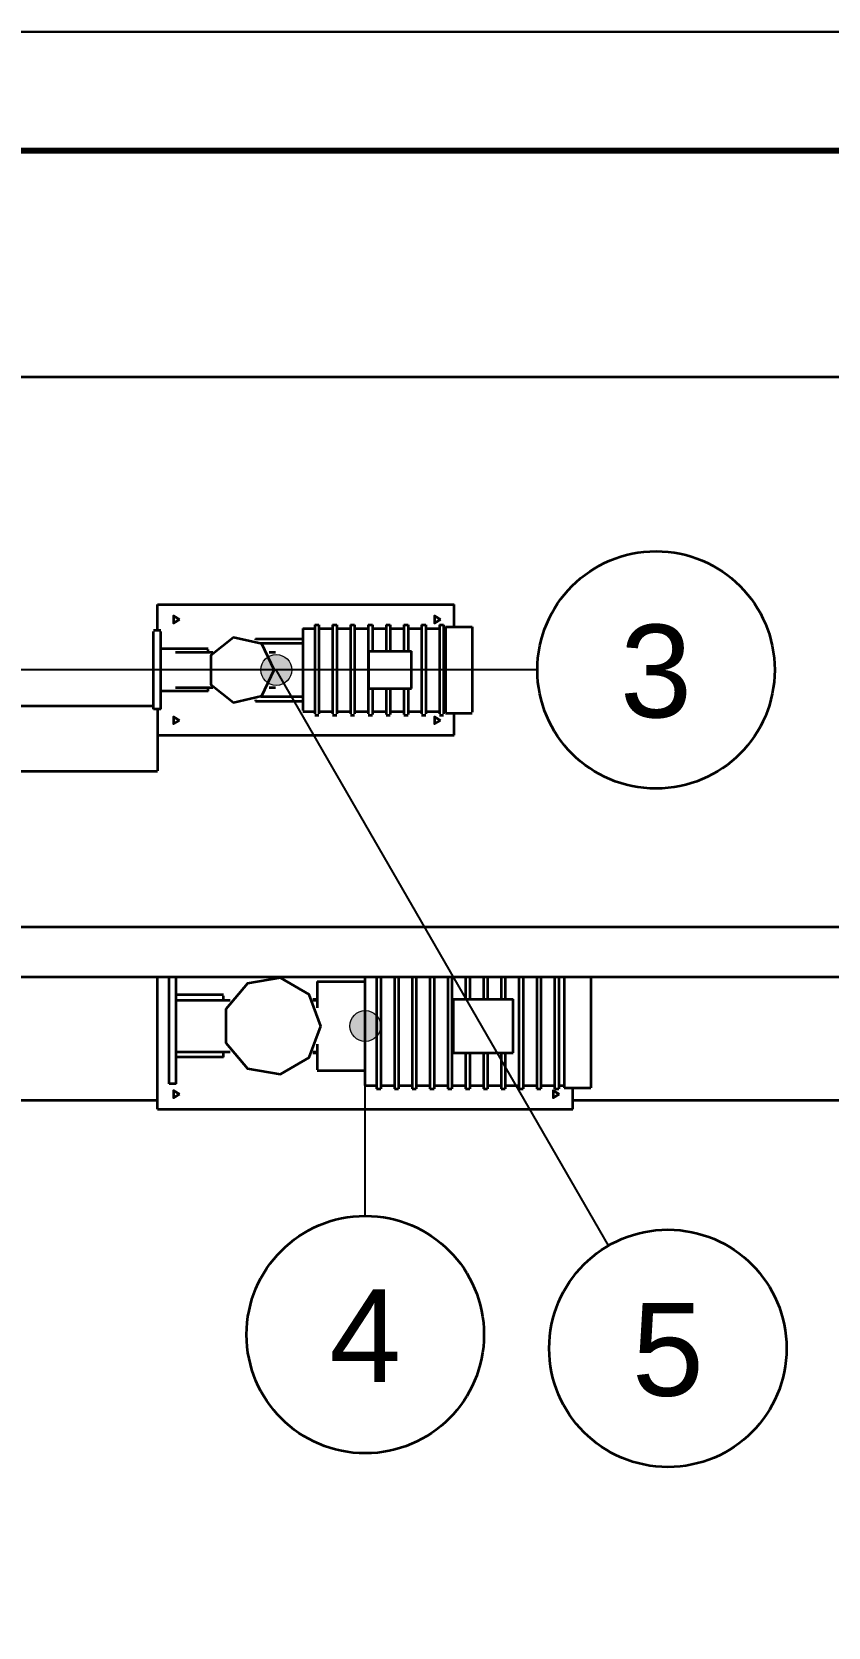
# Model space of a CAD drawing. Header units: millimetres. Extents: x 5 to 415, y 5 to 292.
# Drawn here: x 121.2 to 154.8, y 224.8 to 292 of the extents above; entities that cross this region are included whole.
import ezdxf
from ezdxf.enums import TextEntityAlignment as Align

# ---------------------------------------------------------------- set-up
doc = ezdxf.new("R2010")
doc.units = ezdxf.units.MM
for name, color, linetype in [('PFD-BINGKAI', 7, 'Continuous'), ('PFD-INSTRUMEN', 7, 'Continuous'), ('PFD-PERALATAN', 7, 'Continuous'), ('PFD-TEKS', 7, 'Continuous')]:
    doc.layers.add(name, color=color, linetype=linetype)
doc.styles.add('PFD', font='arial.ttf')

msp = doc.modelspace()

# ---------------------------------------------------------------- hatches: boundary and pattern name
at = {"layer": 'PFD-INSTRUMEN'}
h = msp.add_hatch(color=7, dxfattribs=at)
edge = h.paths.add_edge_path()
edge.add_arc((131.5, 265.125), 0.65, 0, 360)
h = msp.add_hatch(color=7, dxfattribs=at)
edge = h.paths.add_edge_path()
edge.add_arc((135.25, 250.125), 0.65, 0, 360)

# ---------------------------------------------------------------- linework, layer by layer
at = {"layer": 'PFD-BINGKAI', "linetype": 'Continuous', "lineweight": 30, "ltscale": 0.35}
msp.add_lwpolyline([(5, 292), (415, 292), (415, 5), (5, 5)], close=True, dxfattribs=at)
at = {"layer": 'PFD-BINGKAI', "linetype": 'Continuous', "lineweight": 80, "ltscale": 0.35}
msp.add_lwpolyline([(10, 287), (410, 287), (410, 10), (10, 10)], close=True, dxfattribs=at)
at = {"layer": 'PFD-INSTRUMEN', "linetype": 'Continuous', "lineweight": 25, "ltscale": 0.35}
for points in [[(142.5, 265.125), (106.5, 265.125)], [(145.5, 240.876), (131.5, 265.125)], [(135.25, 242.125), (135.25, 250.125)]]:
    msp.add_lwpolyline(points, dxfattribs=at)
at = {"layer": 'PFD-INSTRUMEN', "lineweight": 35}
for centre in [(147.5, 265.125), (135.25, 237.125), (148, 236.546)]:
    msp.add_circle(centre, 5, dxfattribs=at)
at = {"layer": 'PFD-INSTRUMEN', "lineweight": 5}
for centre in [(131.5, 265.125), (135.25, 250.125)]:
    msp.add_circle(centre, 0.65, dxfattribs=at)
at = {"layer": 'PFD-PERALATAN', "linetype": 'Continuous', "lineweight": 35, "ltscale": 0.35}
for points in [[(24, 277.475), (176.4, 277.475)], [(126.5, 266.783), (126.5, 267.875)], [(126.5, 267.875), (139, 267.875)], [(139, 266.945), (139, 267.875)], [(126.631, 266.783), (126.331, 266.783)], [(127.425, 267.25), (127.163, 267.402), (127.163, 267.098), (127.425, 267.25)], [(132.625, 266.875), (132.625, 266.777), (132.625, 266.702), (132.625, 266.607), (132.625, 266.493), (132.625, 266.362), (132.625, 266.216), (132.625, 266.056), (132.625, 265.884), (132.625, 265.703), (132.625, 265.514), (132.625, 265.321), (132.625, 265.125)], [(132.625, 266.875), (133.125, 266.875)], [(133.125, 267.025), (133.125, 266.918), (133.125, 266.837), (133.125, 266.734), (133.125, 266.61), (133.125, 266.469), (133.125, 266.31), (133.125, 266.136), (133.125, 265.949), (133.125, 265.753), (133.125, 265.548), (133.125, 265.338), (133.125, 265.125)], [(133.125, 267.025), (133.3, 267.025)], [(133.3, 267.025), (133.3, 266.918), (133.3, 266.837), (133.3, 266.734), (133.3, 266.61), (133.3, 266.469), (133.3, 266.31), (133.3, 266.136), (133.3, 265.949), (133.3, 265.753), (133.3, 265.548), (133.3, 265.338), (133.3, 265.125)], [(133.3, 266.875), (133.875, 266.875)], [(133.875, 267.025), (133.875, 266.918), (133.875, 266.837), (133.875, 266.734), (133.875, 266.61), (133.875, 266.469), (133.875, 266.31), (133.875, 266.136), (133.875, 265.949), (133.875, 265.753), (133.875, 265.548), (133.875, 265.338), (133.875, 265.125)], [(133.875, 267.025), (134.05, 267.025)], [(134.05, 267.025), (134.05, 266.918), (134.05, 266.837), (134.05, 266.734), (134.05, 266.61), (134.05, 266.469), (134.05, 266.31), (134.05, 266.136), (134.05, 265.949), (134.05, 265.753), (134.05, 265.548), (134.05, 265.338), (134.05, 265.125)], [(134.05, 266.875), (134.625, 266.875)], [(134.625, 267.025), (134.625, 266.918), (134.625, 266.837), (134.625, 266.734), (134.625, 266.61), (134.625, 266.469), (134.625, 266.31), (134.625, 266.136), (134.625, 265.949), (134.625, 265.753), (134.625, 265.548), (134.625, 265.338), (134.625, 265.125)], [(134.625, 267.025), (134.8, 267.025)], [(134.8, 267.025), (134.8, 266.918), (134.8, 266.837), (134.8, 266.734), (134.8, 266.61), (134.8, 266.469), (134.8, 266.31), (134.8, 266.136), (134.8, 265.949), (134.8, 265.753), (134.8, 265.548), (134.8, 265.338), (134.8, 265.125)], [(134.8, 266.875), (135.375, 266.875)], [(135.375, 267.025), (135.375, 266.918), (135.375, 266.837), (135.375, 266.734), (135.375, 266.61), (135.375, 266.469), (135.375, 266.31), (135.375, 266.136), (135.375, 265.949), (135.375, 265.753), (135.375, 265.548), (135.375, 265.338), (135.375, 265.125)], [(135.375, 267.025), (135.55, 267.025)], [(135.55, 267.025), (135.55, 266.968), (135.55, 266.869), (135.55, 266.801), (135.55, 266.723), (135.55, 266.634), (135.55, 266.534), (135.55, 266.426), (135.55, 266.308), (135.55, 266.183), (135.55, 266.051), (135.55, 265.913)], [(135.55, 266.875), (136.125, 266.875)], [(136.125, 267.025), (136.125, 266.968), (136.125, 266.869), (136.125, 266.801), (136.125, 266.723), (136.125, 266.634), (136.125, 266.534), (136.125, 266.426), (136.125, 266.308), (136.125, 266.183), (136.125, 266.051), (136.125, 265.913)], [(136.125, 267.025), (136.3, 267.025)], [(136.3, 267.025), (136.3, 266.968), (136.3, 266.869), (136.3, 266.801), (136.3, 266.723), (136.3, 266.634), (136.3, 266.534), (136.3, 266.426), (136.3, 266.308), (136.3, 266.183), (136.3, 266.051), (136.3, 265.913)], [(136.3, 266.875), (136.875, 266.875)], [(136.875, 267.025), (136.875, 266.968), (136.875, 266.869), (136.875, 266.801), (136.875, 266.723), (136.875, 266.634), (136.875, 266.534), (136.875, 266.426), (136.875, 266.308), (136.875, 266.183), (136.875, 266.051), (136.875, 265.913)], [(136.875, 267.025), (137.05, 267.025)], [(137.05, 267.025), (137.05, 266.968), (137.05, 266.869), (137.05, 266.801), (137.05, 266.723), (137.05, 266.634), (137.05, 266.534), (137.05, 266.426), (137.05, 266.308), (137.05, 266.183), (137.05, 266.051), (137.05, 265.913)], [(137.05, 266.875), (137.625, 266.875)], [(137.625, 267.025), (137.625, 266.918), (137.625, 266.837), (137.625, 266.734), (137.625, 266.61), (137.625, 266.469), (137.625, 266.31), (137.625, 266.136), (137.625, 265.949), (137.625, 265.753), (137.625, 265.548), (137.625, 265.338), (137.625, 265.125)], [(137.625, 267.025), (137.8, 267.025)], [(137.8, 267.025), (137.8, 266.918), (137.8, 266.837), (137.8, 266.734), (137.8, 266.61), (137.8, 266.469), (137.8, 266.31), (137.8, 266.136), (137.8, 265.949), (137.8, 265.753), (137.8, 265.548), (137.8, 265.338), (137.8, 265.125)], [(137.8, 266.875), (138.375, 266.875)], [(138.425, 267.25), (138.163, 267.402), (138.163, 267.098), (138.425, 267.25)], [(138.375, 267.025), (138.375, 266.918), (138.375, 266.837), (138.375, 266.734), (138.375, 266.61), (138.375, 266.469), (138.375, 266.31), (138.375, 266.136), (138.375, 265.949), (138.375, 265.753), (138.375, 265.548), (138.375, 265.338), (138.375, 265.125)], [(138.375, 267.025), (138.55, 267.025)], [(138.55, 267.025), (138.55, 266.918), (138.55, 266.837), (138.55, 266.734), (138.55, 266.61), (138.55, 266.469), (138.55, 266.31), (138.55, 266.136), (138.55, 265.949), (138.55, 265.753), (138.55, 265.548), (138.55, 265.338), (138.55, 265.125)], [(138.55, 266.875), (138.625, 266.875)], [(138.625, 266.945), (138.625, 266.843), (138.625, 266.765), (138.625, 266.666), (138.625, 266.548), (138.625, 266.412), (138.625, 266.26), (138.625, 266.093), (138.625, 265.915), (138.625, 265.726), (138.625, 265.53), (138.625, 265.329), (138.625, 265.125)], [(138.625, 266.945), (139.75, 266.945)], [(139.75, 266.945), (139.75, 266.843), (139.75, 266.765), (139.75, 266.666), (139.75, 266.548), (139.75, 266.412), (139.75, 266.26), (139.75, 266.093), (139.75, 265.915), (139.75, 265.726), (139.75, 265.53), (139.75, 265.329), (139.75, 265.125)], [(126.331, 263.467), (126.331, 263.632), (126.331, 263.829), (126.331, 264.092), (126.331, 264.406), (126.331, 264.756), (126.331, 265.125), (126.331, 265.494), (126.331, 265.844), (126.331, 266.158), (126.331, 266.421), (126.331, 266.618), (126.331, 266.741)], [(126.631, 263.467), (126.631, 263.632), (126.631, 263.829), (126.631, 264.092), (126.631, 264.406), (126.631, 264.756), (126.631, 265.125), (126.631, 265.494), (126.631, 265.844), (126.631, 266.158), (126.631, 266.421), (126.631, 266.618), (126.631, 266.741)], [(131.415, 265.125), (130.887, 266.222), (129.7, 266.492), (128.749, 265.734), (128.749, 264.516), (129.7, 263.758), (130.887, 264.028), (131.415, 265.125)], [(130.625, 266.438), (130.625, 266.387)], [(130.625, 266.438), (132.625, 266.438)], [(130.85, 266.25), (132.625, 266.25)], [(128.631, 266.017), (126.631, 266.017)], [(127.25, 265.869), (127.333, 265.869), (127.397, 265.869), (127.478, 265.869), (127.575, 265.869), (127.689, 265.869), (127.817, 265.869), (127.958, 265.869), (128.112, 265.869), (128.277, 265.869), (128.452, 265.869), (128.634, 265.869), (128.823, 265.869)], [(128.631, 265.869), (128.631, 265.925), (128.631, 265.98)], [(131.202, 265.869), (131.279, 265.869), (131.346, 265.869), (131.401, 265.869), (131.461, 265.869)], [(135.4, 264.337), (135.4, 265.913)], [(135.4, 265.913), (137.2, 265.913)], [(137.2, 264.337), (137.2, 265.913)], [(132.625, 265.125), (132.625, 264.929), (132.625, 264.736), (132.625, 264.547), (132.625, 264.366), (132.625, 264.194), (132.625, 264.034), (132.625, 263.888), (132.625, 263.757), (132.625, 263.643), (132.625, 263.548), (132.625, 263.473), (132.625, 263.419)], [(133.125, 265.125), (133.125, 264.912), (133.125, 264.702), (133.125, 264.497), (133.125, 264.301), (133.125, 264.114), (133.125, 263.94), (133.125, 263.781), (133.125, 263.64), (133.125, 263.516), (133.125, 263.413), (133.125, 263.332), (133.125, 263.273)], [(133.3, 265.125), (133.3, 264.912), (133.3, 264.702), (133.3, 264.497), (133.3, 264.301), (133.3, 264.114), (133.3, 263.94), (133.3, 263.781), (133.3, 263.64), (133.3, 263.516), (133.3, 263.413), (133.3, 263.332), (133.3, 263.273)], [(133.875, 265.125), (133.875, 264.912), (133.875, 264.702), (133.875, 264.497), (133.875, 264.301), (133.875, 264.114), (133.875, 263.94), (133.875, 263.781), (133.875, 263.64), (133.875, 263.516), (133.875, 263.413), (133.875, 263.332), (133.875, 263.273)], [(134.05, 265.125), (134.05, 264.912), (134.05, 264.702), (134.05, 264.497), (134.05, 264.301), (134.05, 264.114), (134.05, 263.94), (134.05, 263.781), (134.05, 263.64), (134.05, 263.516), (134.05, 263.413), (134.05, 263.332), (134.05, 263.273)], [(134.625, 265.125), (134.625, 264.912), (134.625, 264.702), (134.625, 264.497), (134.625, 264.301), (134.625, 264.114), (134.625, 263.94), (134.625, 263.781), (134.625, 263.64), (134.625, 263.516), (134.625, 263.413), (134.625, 263.332), (134.625, 263.273)], [(134.8, 265.125), (134.8, 264.912), (134.8, 264.702), (134.8, 264.497), (134.8, 264.301), (134.8, 264.114), (134.8, 263.94), (134.8, 263.781), (134.8, 263.64), (134.8, 263.516), (134.8, 263.413), (134.8, 263.332), (134.8, 263.273)], [(135.375, 265.125), (135.375, 264.912), (135.375, 264.702), (135.375, 264.497), (135.375, 264.301), (135.375, 264.114), (135.375, 263.94), (135.375, 263.781), (135.375, 263.64), (135.375, 263.516), (135.375, 263.413), (135.375, 263.332), (135.375, 263.273)], [(137.625, 265.125), (137.625, 264.912), (137.625, 264.702), (137.625, 264.497), (137.625, 264.301), (137.625, 264.114), (137.625, 263.94), (137.625, 263.781), (137.625, 263.64), (137.625, 263.516), (137.625, 263.413), (137.625, 263.332), (137.625, 263.273)], [(137.8, 265.125), (137.8, 264.912), (137.8, 264.702), (137.8, 264.497), (137.8, 264.301), (137.8, 264.114), (137.8, 263.94), (137.8, 263.781), (137.8, 263.64), (137.8, 263.516), (137.8, 263.413), (137.8, 263.332), (137.8, 263.273)], [(138.375, 265.125), (138.375, 264.912), (138.375, 264.702), (138.375, 264.497), (138.375, 264.301), (138.375, 264.114), (138.375, 263.94), (138.375, 263.781), (138.375, 263.64), (138.375, 263.516), (138.375, 263.413), (138.375, 263.332), (138.375, 263.273)], [(138.55, 265.125), (138.55, 264.912), (138.55, 264.702), (138.55, 264.497), (138.55, 264.301), (138.55, 264.114), (138.55, 263.94), (138.55, 263.781), (138.55, 263.64), (138.55, 263.516), (138.55, 263.413), (138.55, 263.332), (138.55, 263.273)], [(138.625, 265.125), (138.625, 264.921), (138.625, 264.72), (138.625, 264.524), (138.625, 264.335), (138.625, 264.157), (138.625, 263.99), (138.625, 263.838), (138.625, 263.702), (138.625, 263.584), (138.625, 263.485), (138.625, 263.407), (138.625, 263.351)], [(139.75, 265.125), (139.75, 264.921), (139.75, 264.72), (139.75, 264.524), (139.75, 264.335), (139.75, 264.157), (139.75, 263.99), (139.75, 263.838), (139.75, 263.702), (139.75, 263.584), (139.75, 263.485), (139.75, 263.407), (139.75, 263.351)], [(128.631, 264.233), (126.631, 264.233)], [(127.25, 264.381), (127.333, 264.381), (127.397, 264.381), (127.478, 264.381), (127.575, 264.381), (127.689, 264.381), (127.817, 264.381), (127.958, 264.381), (128.112, 264.381), (128.277, 264.381), (128.452, 264.381), (128.634, 264.381), (128.823, 264.381)], [(128.631, 264.233), (128.631, 264.295), (128.631, 264.361)], [(131.202, 264.381), (131.279, 264.381), (131.346, 264.381), (131.401, 264.381), (131.461, 264.381)], [(135.4, 264.337), (137.2, 264.337)], [(135.55, 264.337), (135.55, 264.199), (135.55, 264.067), (135.55, 263.942), (135.55, 263.824), (135.55, 263.716), (135.55, 263.616), (135.55, 263.527), (135.55, 263.449), (135.55, 263.381), (135.55, 263.325), (135.55, 263.25)], [(136.125, 264.337), (136.125, 264.199), (136.125, 264.067), (136.125, 263.942), (136.125, 263.824), (136.125, 263.716), (136.125, 263.616), (136.125, 263.527), (136.125, 263.449), (136.125, 263.381), (136.125, 263.325), (136.125, 263.25)], [(136.3, 264.337), (136.3, 264.199), (136.3, 264.067), (136.3, 263.942), (136.3, 263.824), (136.3, 263.716), (136.3, 263.616), (136.3, 263.527), (136.3, 263.449), (136.3, 263.381), (136.3, 263.325), (136.3, 263.25)], [(136.875, 264.337), (136.875, 264.199), (136.875, 264.067), (136.875, 263.942), (136.875, 263.824), (136.875, 263.716), (136.875, 263.616), (136.875, 263.527), (136.875, 263.449), (136.875, 263.381), (136.875, 263.325), (136.875, 263.25)], [(137.05, 264.337), (137.05, 264.199), (137.05, 264.067), (137.05, 263.942), (137.05, 263.824), (137.05, 263.716), (137.05, 263.616), (137.05, 263.527), (137.05, 263.449), (137.05, 263.381), (137.05, 263.325), (137.05, 263.25)], [(118.5, 263.613), (126.331, 263.613)], [(126.631, 263.467), (126.331, 263.467)], [(126.5, 263.467), (126.5, 263.415), (126.5, 263.355), (126.5, 263.289), (126.5, 263.215), (126.5, 263.136), (126.5, 263.051), (126.5, 262.961), (126.5, 262.866), (126.5, 262.767), (126.5, 262.665), (126.5, 262.561), (126.5, 262.454), (126.5, 262.346), (126.5, 262.238)], [(130.625, 263.863), (130.625, 263.813)], [(130.625, 263.812), (132.625, 263.812)], [(130.85, 264), (132.625, 264)], [(127.425, 263), (127.163, 263.152), (127.163, 262.848), (127.425, 263)], [(132.625, 263.375), (133.125, 263.375)], [(133.125, 263.225), (133.3, 263.225)], [(133.3, 263.375), (133.875, 263.375)], [(133.875, 263.225), (134.05, 263.225)], [(134.05, 263.375), (134.625, 263.375)], [(134.625, 263.225), (134.8, 263.225)], [(134.8, 263.375), (135.375, 263.375)], [(135.375, 263.225), (135.55, 263.225)], [(135.55, 263.375), (136.125, 263.375)], [(136.125, 263.225), (136.3, 263.225)], [(136.3, 263.375), (136.875, 263.375)], [(136.875, 263.225), (137.05, 263.225)], [(137.05, 263.375), (137.625, 263.375)], [(137.625, 263.225), (137.8, 263.225)], [(137.8, 263.375), (138.375, 263.375)], [(138.425, 263), (138.163, 263.152), (138.163, 262.848), (138.425, 263)], [(138.375, 263.225), (138.55, 263.225)], [(138.55, 263.375), (138.625, 263.375)], [(138.625, 263.305), (139.75, 263.305)], [(139, 262.375), (139, 263.305)], [(126.5, 262.375), (139, 262.375)], [(126.5, 262.238), (126.5, 262.084), (126.5, 261.932), (126.5, 261.783), (126.5, 261.641), (126.5, 261.506), (126.5, 261.38), (126.5, 261.265), (126.5, 261.162), (126.5, 261.073), (126.5, 260.999), (126.5, 260.94), (126.5, 260.871)], [(61.506, 260.863), (126.5, 260.863)], [(96.836, 254.3), (172.75, 254.3)], [(96.836, 252.2), (172.75, 252.2)], [(126.5, 246.625), (126.5, 252.2)], [(126.981, 247.688), (126.981, 247.852), (126.981, 248.053), (126.981, 248.325), (126.981, 248.657), (126.981, 249.04), (126.981, 249.46), (126.981, 249.903), (126.981, 250.353), (126.981, 250.795), (126.981, 251.215), (126.981, 251.597), (126.981, 251.929), (126.981, 252.2)], [(127.281, 247.688), (127.281, 247.852), (127.281, 248.053), (127.281, 248.325), (127.281, 248.657), (127.281, 249.04), (127.281, 249.46), (127.281, 249.903), (127.281, 250.353), (127.281, 250.795), (127.281, 251.215), (127.281, 251.597), (127.281, 251.929), (127.281, 252.2)], [(133.375, 250.125), (132.892, 251.451), (131.671, 252.156), (130.281, 251.911), (129.374, 250.83), (129.374, 249.42), (130.281, 248.339), (131.671, 248.094), (132.892, 248.799), (133.375, 250.125)], [(133.225, 252), (133.225, 251.944), (133.225, 251.845), (133.225, 251.778), (133.225, 251.7), (133.225, 251.612), (133.225, 251.513), (133.225, 251.406), (133.225, 251.289), (133.225, 251.165), (133.225, 251.034), (133.225, 250.897)], [(133.225, 252), (135.225, 252)], [(135.225, 252.2), (135.225, 252.097), (135.225, 251.985), (135.225, 251.864), (135.225, 251.734), (135.225, 251.597), (135.225, 251.452), (135.225, 251.301), (135.225, 251.144), (135.225, 250.981), (135.225, 250.815), (135.225, 250.646), (135.225, 250.474), (135.225, 250.3), (135.225, 250.125)], [(135.725, 252.2), (135.725, 252.09), (135.725, 251.972), (135.725, 251.846), (135.725, 251.713), (135.725, 251.573), (135.725, 251.428), (135.725, 251.277), (135.725, 251.121), (135.725, 250.962), (135.725, 250.799), (135.725, 250.633), (135.725, 250.465), (135.725, 250.295), (135.725, 250.125)], [(135.9, 252.2), (135.9, 252.09), (135.9, 251.972), (135.9, 251.846), (135.9, 251.713), (135.9, 251.573), (135.9, 251.428), (135.9, 251.277), (135.9, 251.121), (135.9, 250.962), (135.9, 250.799), (135.9, 250.633), (135.9, 250.465), (135.9, 250.295), (135.9, 250.125)], [(136.475, 252.2), (136.475, 252.09), (136.475, 251.972), (136.475, 251.846), (136.475, 251.713), (136.475, 251.573), (136.475, 251.428), (136.475, 251.277), (136.475, 251.121), (136.475, 250.962), (136.475, 250.799), (136.475, 250.633), (136.475, 250.465), (136.475, 250.295), (136.475, 250.125)], [(136.65, 252.2), (136.65, 252.09), (136.65, 251.972), (136.65, 251.846), (136.65, 251.713), (136.65, 251.573), (136.65, 251.428), (136.65, 251.277), (136.65, 251.121), (136.65, 250.962), (136.65, 250.799), (136.65, 250.633), (136.65, 250.465), (136.65, 250.295), (136.65, 250.125)], [(137.225, 252.2), (137.225, 252.09), (137.225, 251.972), (137.225, 251.846), (137.225, 251.713), (137.225, 251.573), (137.225, 251.428), (137.225, 251.277), (137.225, 251.121), (137.225, 250.962), (137.225, 250.799), (137.225, 250.633), (137.225, 250.465), (137.225, 250.295), (137.225, 250.125)], [(137.4, 252.2), (137.4, 252.09), (137.4, 251.972), (137.4, 251.846), (137.4, 251.713), (137.4, 251.573), (137.4, 251.428), (137.4, 251.277), (137.4, 251.121), (137.4, 250.962), (137.4, 250.799), (137.4, 250.633), (137.4, 250.465), (137.4, 250.295), (137.4, 250.125)], [(137.975, 252.2), (137.975, 252.09), (137.975, 251.972), (137.975, 251.846), (137.975, 251.713), (137.975, 251.573), (137.975, 251.428), (137.975, 251.277), (137.975, 251.121), (137.975, 250.962), (137.975, 250.799), (137.975, 250.633), (137.975, 250.465), (137.975, 250.295), (137.975, 250.125)], [(138.15, 252.2), (138.15, 252.09), (138.15, 251.972), (138.15, 251.846), (138.15, 251.713), (138.15, 251.573), (138.15, 251.428), (138.15, 251.277), (138.15, 251.121), (138.15, 250.962), (138.15, 250.799), (138.15, 250.633), (138.15, 250.465), (138.15, 250.295), (138.15, 250.125)], [(138.725, 252.2), (138.725, 252.09), (138.725, 251.972), (138.725, 251.846), (138.725, 251.713), (138.725, 251.573), (138.725, 251.428), (138.725, 251.277), (138.725, 251.121), (138.725, 250.962), (138.725, 250.799), (138.725, 250.633), (138.725, 250.465), (138.725, 250.295), (138.725, 250.125)], [(138.9, 252.2), (138.9, 252.09), (138.9, 251.972), (138.9, 251.846), (138.9, 251.713), (138.9, 251.573), (138.9, 251.428), (138.9, 251.277), (138.9, 251.121), (138.9, 250.962), (138.9, 250.799), (138.9, 250.633), (138.9, 250.465), (138.9, 250.295), (138.9, 250.125)], [(139.475, 252.2), (139.475, 252.145), (139.475, 252.087), (139.475, 252.027), (139.475, 251.966), (139.475, 251.902), (139.475, 251.836), (139.475, 251.768), (139.475, 251.699), (139.475, 251.628), (139.475, 251.555), (139.475, 251.481), (139.475, 251.405), (139.475, 251.328), (139.475, 251.25)], [(139.65, 252.2), (139.65, 252.145), (139.65, 252.087), (139.65, 252.027), (139.65, 251.966), (139.65, 251.902), (139.65, 251.836), (139.65, 251.768), (139.65, 251.699), (139.65, 251.628), (139.65, 251.555), (139.65, 251.481), (139.65, 251.405), (139.65, 251.328), (139.65, 251.25)], [(140.225, 252.2), (140.225, 252.145), (140.225, 252.087), (140.225, 252.027), (140.225, 251.966), (140.225, 251.902), (140.225, 251.836), (140.225, 251.768), (140.225, 251.699), (140.225, 251.628), (140.225, 251.555), (140.225, 251.481), (140.225, 251.405), (140.225, 251.328), (140.225, 251.25)], [(140.4, 252.2), (140.4, 252.145), (140.4, 252.087), (140.4, 252.027), (140.4, 251.966), (140.4, 251.902), (140.4, 251.836), (140.4, 251.768), (140.4, 251.699), (140.4, 251.628), (140.4, 251.555), (140.4, 251.481), (140.4, 251.405), (140.4, 251.328), (140.4, 251.25)], [(140.975, 252.2), (140.975, 252.145), (140.975, 252.087), (140.975, 252.027), (140.975, 251.966), (140.975, 251.902), (140.975, 251.836), (140.975, 251.768), (140.975, 251.699), (140.975, 251.628), (140.975, 251.555), (140.975, 251.481), (140.975, 251.405), (140.975, 251.328), (140.975, 251.25)], [(141.15, 252.2), (141.15, 252.145), (141.15, 252.087), (141.15, 252.027), (141.15, 251.966), (141.15, 251.902), (141.15, 251.836), (141.15, 251.768), (141.15, 251.699), (141.15, 251.628), (141.15, 251.555), (141.15, 251.481), (141.15, 251.405), (141.15, 251.328), (141.15, 251.25)], [(141.725, 252.2), (141.725, 252.09), (141.725, 251.972), (141.725, 251.846), (141.725, 251.713), (141.725, 251.573), (141.725, 251.428), (141.725, 251.277), (141.725, 251.121), (141.725, 250.962), (141.725, 250.799), (141.725, 250.633), (141.725, 250.465), (141.725, 250.295), (141.725, 250.125)], [(141.9, 252.2), (141.9, 252.09), (141.9, 251.972), (141.9, 251.846), (141.9, 251.713), (141.9, 251.573), (141.9, 251.428), (141.9, 251.277), (141.9, 251.121), (141.9, 250.962), (141.9, 250.799), (141.9, 250.633), (141.9, 250.465), (141.9, 250.295), (141.9, 250.125)], [(142.475, 252.2), (142.475, 252.09), (142.475, 251.972), (142.475, 251.846), (142.475, 251.713), (142.475, 251.573), (142.475, 251.428), (142.475, 251.277), (142.475, 251.121), (142.475, 250.962), (142.475, 250.799), (142.475, 250.633), (142.475, 250.465), (142.475, 250.295), (142.475, 250.125)], [(142.65, 252.2), (142.65, 252.09), (142.65, 251.972), (142.65, 251.846), (142.65, 251.713), (142.65, 251.573), (142.65, 251.428), (142.65, 251.277), (142.65, 251.121), (142.65, 250.962), (142.65, 250.799), (142.65, 250.633), (142.65, 250.465), (142.65, 250.295), (142.65, 250.125)], [(143.225, 252.2), (143.225, 252.09), (143.225, 251.972), (143.225, 251.846), (143.225, 251.713), (143.225, 251.573), (143.225, 251.428), (143.225, 251.277), (143.225, 251.121), (143.225, 250.962), (143.225, 250.799), (143.225, 250.633), (143.225, 250.465), (143.225, 250.295), (143.225, 250.125)], [(143.4, 252.2), (143.4, 252.09), (143.4, 251.972), (143.4, 251.846), (143.4, 251.713), (143.4, 251.573), (143.4, 251.428), (143.4, 251.277), (143.4, 251.121), (143.4, 250.962), (143.4, 250.799), (143.4, 250.633), (143.4, 250.465), (143.4, 250.295), (143.4, 250.125)], [(143.625, 252.2), (143.625, 252.092), (143.625, 251.976), (143.625, 251.851), (143.625, 251.719), (143.625, 251.58), (143.625, 251.435), (143.625, 251.284), (143.625, 251.128), (143.625, 250.968), (143.625, 250.804), (143.625, 250.636), (143.625, 250.467), (143.625, 250.296), (143.625, 250.125)], [(144.75, 252.2), (144.75, 252.092), (144.75, 251.976), (144.75, 251.851), (144.75, 251.719), (144.75, 251.58), (144.75, 251.435), (144.75, 251.284), (144.75, 251.128), (144.75, 250.968), (144.75, 250.804), (144.75, 250.636), (144.75, 250.467), (144.75, 250.296), (144.75, 250.125)], [(129.281, 251.438), (127.281, 251.438)], [(129.281, 251.219), (129.281, 251.276), (129.281, 251.346), (129.281, 251.396)], [(127.281, 251.219), (127.397, 251.219), (127.486, 251.219), (127.596, 251.219), (127.724, 251.219), (127.871, 251.219), (128.036, 251.219), (128.216, 251.219), (128.412, 251.219), (128.621, 251.219), (128.842, 251.219), (129.074, 251.219), (129.316, 251.219), (129.564, 251.219)], [(133.041, 251.25), (133.225, 251.25)], [(133.061, 251.219), (133.112, 251.219), (133.171, 251.219), (133.225, 251.219)], [(138.96, 249), (138.96, 251.25)], [(138.96, 251.25), (141.48, 251.25)], [(141.48, 249), (141.48, 251.25)], [(135.225, 250.125), (135.225, 249.845), (135.225, 249.569), (135.225, 249.299), (135.225, 249.04), (135.225, 248.795), (135.225, 248.566), (135.225, 248.357), (135.225, 248.17), (135.225, 248.008), (135.225, 247.873), (135.225, 247.765), (135.225, 247.688), (135.225, 247.625)], [(135.725, 250.125), (135.725, 249.828), (135.725, 249.535), (135.725, 249.25), (135.725, 248.975), (135.725, 248.715), (135.725, 248.473), (135.725, 248.251), (135.725, 248.053), (135.725, 247.881), (135.725, 247.737), (135.725, 247.624), (135.725, 247.541), (135.725, 247.475)], [(135.9, 250.125), (135.9, 249.828), (135.9, 249.535), (135.9, 249.25), (135.9, 248.975), (135.9, 248.715), (135.9, 248.473), (135.9, 248.251), (135.9, 248.053), (135.9, 247.881), (135.9, 247.737), (135.9, 247.624), (135.9, 247.541), (135.9, 247.475)], [(136.475, 250.125), (136.475, 249.828), (136.475, 249.535), (136.475, 249.25), (136.475, 248.975), (136.475, 248.715), (136.475, 248.473), (136.475, 248.251), (136.475, 248.053), (136.475, 247.881), (136.475, 247.737), (136.475, 247.624), (136.475, 247.541), (136.475, 247.475)], [(136.65, 250.125), (136.65, 249.828), (136.65, 249.535), (136.65, 249.25), (136.65, 248.975), (136.65, 248.715), (136.65, 248.473), (136.65, 248.251), (136.65, 248.053), (136.65, 247.881), (136.65, 247.737), (136.65, 247.624), (136.65, 247.541), (136.65, 247.475)], [(137.225, 250.125), (137.225, 249.828), (137.225, 249.535), (137.225, 249.25), (137.225, 248.975), (137.225, 248.715), (137.225, 248.473), (137.225, 248.251), (137.225, 248.053), (137.225, 247.881), (137.225, 247.737), (137.225, 247.624), (137.225, 247.541), (137.225, 247.475)], [(137.4, 250.125), (137.4, 249.828), (137.4, 249.535), (137.4, 249.25), (137.4, 248.975), (137.4, 248.715), (137.4, 248.473), (137.4, 248.251), (137.4, 248.053), (137.4, 247.881), (137.4, 247.737), (137.4, 247.624), (137.4, 247.541), (137.4, 247.475)], [(137.975, 250.125), (137.975, 249.828), (137.975, 249.535), (137.975, 249.25), (137.975, 248.975), (137.975, 248.715), (137.975, 248.473), (137.975, 248.251), (137.975, 248.053), (137.975, 247.881), (137.975, 247.737), (137.975, 247.624), (137.975, 247.541), (137.975, 247.475)], [(138.15, 250.125), (138.15, 249.828), (138.15, 249.535), (138.15, 249.25), (138.15, 248.975), (138.15, 248.715), (138.15, 248.473), (138.15, 248.251), (138.15, 248.053), (138.15, 247.881), (138.15, 247.737), (138.15, 247.624), (138.15, 247.541), (138.15, 247.475)], [(138.725, 250.125), (138.725, 249.828), (138.725, 249.535), (138.725, 249.25), (138.725, 248.975), (138.725, 248.715), (138.725, 248.473), (138.725, 248.251), (138.725, 248.053), (138.725, 247.881), (138.725, 247.737), (138.725, 247.624), (138.725, 247.541), (138.725, 247.475)], [(138.9, 250.125), (138.9, 249.828), (138.9, 249.535), (138.9, 249.25), (138.9, 248.975), (138.9, 248.715), (138.9, 248.473), (138.9, 248.251), (138.9, 248.053), (138.9, 247.881), (138.9, 247.737), (138.9, 247.624), (138.9, 247.541), (138.9, 247.475)], [(141.725, 250.125), (141.725, 249.828), (141.725, 249.535), (141.725, 249.25), (141.725, 248.975), (141.725, 248.715), (141.725, 248.473), (141.725, 248.251), (141.725, 248.053), (141.725, 247.881), (141.725, 247.737), (141.725, 247.624), (141.725, 247.541), (141.725, 247.475)], [(141.9, 250.125), (141.9, 249.828), (141.9, 249.535), (141.9, 249.25), (141.9, 248.975), (141.9, 248.715), (141.9, 248.473), (141.9, 248.251), (141.9, 248.053), (141.9, 247.881), (141.9, 247.737), (141.9, 247.624), (141.9, 247.541), (141.9, 247.475)], [(142.475, 250.125), (142.475, 249.828), (142.475, 249.535), (142.475, 249.25), (142.475, 248.975), (142.475, 248.715), (142.475, 248.473), (142.475, 248.251), (142.475, 248.053), (142.475, 247.881), (142.475, 247.737), (142.475, 247.624), (142.475, 247.541), (142.475, 247.475)], [(142.65, 250.125), (142.65, 249.828), (142.65, 249.535), (142.65, 249.25), (142.65, 248.975), (142.65, 248.715), (142.65, 248.473), (142.65, 248.251), (142.65, 248.053), (142.65, 247.881), (142.65, 247.737), (142.65, 247.624), (142.65, 247.541), (142.65, 247.475)], [(143.225, 250.125), (143.225, 249.828), (143.225, 249.535), (143.225, 249.25), (143.225, 248.975), (143.225, 248.715), (143.225, 248.473), (143.225, 248.251), (143.225, 248.053), (143.225, 247.881), (143.225, 247.737), (143.225, 247.624), (143.225, 247.541), (143.225, 247.475)], [(143.4, 250.125), (143.4, 249.828), (143.4, 249.535), (143.4, 249.25), (143.4, 248.975), (143.4, 248.715), (143.4, 248.473), (143.4, 248.251), (143.4, 248.053), (143.4, 247.881), (143.4, 247.737), (143.4, 247.624), (143.4, 247.541), (143.4, 247.475)], [(143.625, 250.125), (143.625, 249.834), (143.625, 249.546), (143.625, 249.266), (143.625, 248.997), (143.625, 248.742), (143.625, 248.504), (143.625, 248.287), (143.625, 248.092), (143.625, 247.924), (143.625, 247.782), (143.625, 247.671), (143.625, 247.59), (143.625, 247.525)], [(144.75, 250.125), (144.75, 249.834), (144.75, 249.546), (144.75, 249.266), (144.75, 248.997), (144.75, 248.742), (144.75, 248.504), (144.75, 248.287), (144.75, 248.092), (144.75, 247.924), (144.75, 247.782), (144.75, 247.671), (144.75, 247.59), (144.75, 247.525)], [(133.225, 249.353), (133.225, 249.216), (133.225, 249.085), (133.225, 248.961), (133.225, 248.844), (133.225, 248.737), (133.225, 248.638), (133.225, 248.55), (133.225, 248.472), (133.225, 248.405), (133.225, 248.35), (133.225, 248.275)], [(127.281, 249.031), (127.397, 249.031), (127.486, 249.031), (127.596, 249.031), (127.724, 249.031), (127.871, 249.031), (128.036, 249.031), (128.216, 249.031), (128.412, 249.031), (128.621, 249.031), (128.842, 249.031), (129.074, 249.031), (129.316, 249.031), (129.564, 249.031)], [(129.281, 248.812), (127.281, 248.812)], [(129.281, 248.812), (129.281, 248.868), (129.281, 248.926), (129.281, 249.002)], [(133.041, 249), (133.225, 249)], [(133.061, 249.031), (133.112, 249.031), (133.171, 249.031), (133.225, 249.031)], [(138.96, 249), (141.48, 249)], [(139.475, 249), (139.475, 248.81), (139.475, 248.628), (139.475, 248.456), (139.475, 248.296), (139.475, 248.147), (139.475, 248.011), (139.475, 247.889), (139.475, 247.781), (139.475, 247.689), (139.475, 247.612), (139.475, 247.553), (139.475, 247.484)], [(139.65, 249), (139.65, 248.81), (139.65, 248.628), (139.65, 248.456), (139.65, 248.296), (139.65, 248.147), (139.65, 248.011), (139.65, 247.889), (139.65, 247.781), (139.65, 247.689), (139.65, 247.612), (139.65, 247.553), (139.65, 247.484)], [(140.225, 249), (140.225, 248.81), (140.225, 248.628), (140.225, 248.456), (140.225, 248.296), (140.225, 248.147), (140.225, 248.011), (140.225, 247.889), (140.225, 247.781), (140.225, 247.689), (140.225, 247.612), (140.225, 247.553), (140.225, 247.484)], [(140.4, 249), (140.4, 248.81), (140.4, 248.628), (140.4, 248.456), (140.4, 248.296), (140.4, 248.147), (140.4, 248.011), (140.4, 247.889), (140.4, 247.781), (140.4, 247.689), (140.4, 247.612), (140.4, 247.553), (140.4, 247.484)], [(140.975, 249), (140.975, 248.81), (140.975, 248.628), (140.975, 248.456), (140.975, 248.296), (140.975, 248.147), (140.975, 248.011), (140.975, 247.889), (140.975, 247.781), (140.975, 247.689), (140.975, 247.612), (140.975, 247.553), (140.975, 247.484)], [(141.15, 249), (141.15, 248.81), (141.15, 248.628), (141.15, 248.456), (141.15, 248.296), (141.15, 248.147), (141.15, 248.011), (141.15, 247.889), (141.15, 247.781), (141.15, 247.689), (141.15, 247.612), (141.15, 247.553), (141.15, 247.484)], [(133.225, 248.25), (135.225, 248.25)], [(127.281, 247.688), (126.981, 247.688)], [(127.425, 247.25), (127.163, 247.402), (127.163, 247.098), (127.425, 247.25)], [(135.225, 247.625), (135.725, 247.625)], [(135.725, 247.475), (135.9, 247.475)], [(135.9, 247.625), (136.475, 247.625)], [(136.475, 247.475), (136.65, 247.475)], [(136.65, 247.625), (137.225, 247.625)], [(137.225, 247.475), (137.4, 247.475)], [(137.4, 247.625), (137.975, 247.625)], [(137.975, 247.475), (138.15, 247.475)], [(138.15, 247.625), (138.725, 247.625)], [(138.725, 247.475), (138.9, 247.475)], [(138.9, 247.625), (139.475, 247.625)], [(139.475, 247.475), (139.65, 247.475)], [(139.65, 247.625), (140.225, 247.625)], [(140.225, 247.475), (140.4, 247.475)], [(140.4, 247.625), (140.975, 247.625)], [(140.975, 247.475), (141.15, 247.475)], [(141.15, 247.625), (141.725, 247.625)], [(141.725, 247.475), (141.9, 247.475)], [(141.9, 247.625), (142.475, 247.625)], [(142.475, 247.475), (142.65, 247.475)], [(142.65, 247.625), (143.225, 247.625)], [(143.425, 247.25), (143.163, 247.402), (143.163, 247.098), (143.425, 247.25)], [(143.225, 247.475), (143.4, 247.475)], [(143.4, 247.625), (143.625, 247.625)], [(143.625, 247.525), (144.75, 247.525)], [(144, 246.625), (144, 247.525)], [(117.75, 247), (126.5, 247)], [(126.5, 246.625), (144, 246.625)], [(144, 247), (176.4, 247)]]:
    msp.add_lwpolyline(points, dxfattribs=at)

# ---------------------------------------------------------------- texts
at = {"layer": 'PFD-TEKS', "style": 'PFD'}
for s, p in [('3', (147.5, 263.125)), ('4', (135.25, 235.125)), ('5', (148, 234.546))]:
    msp.add_text(s, height=3.906, dxfattribs=at).set_placement(p, align=Align.CENTER)

doc.saveas('drawing.dxf')
